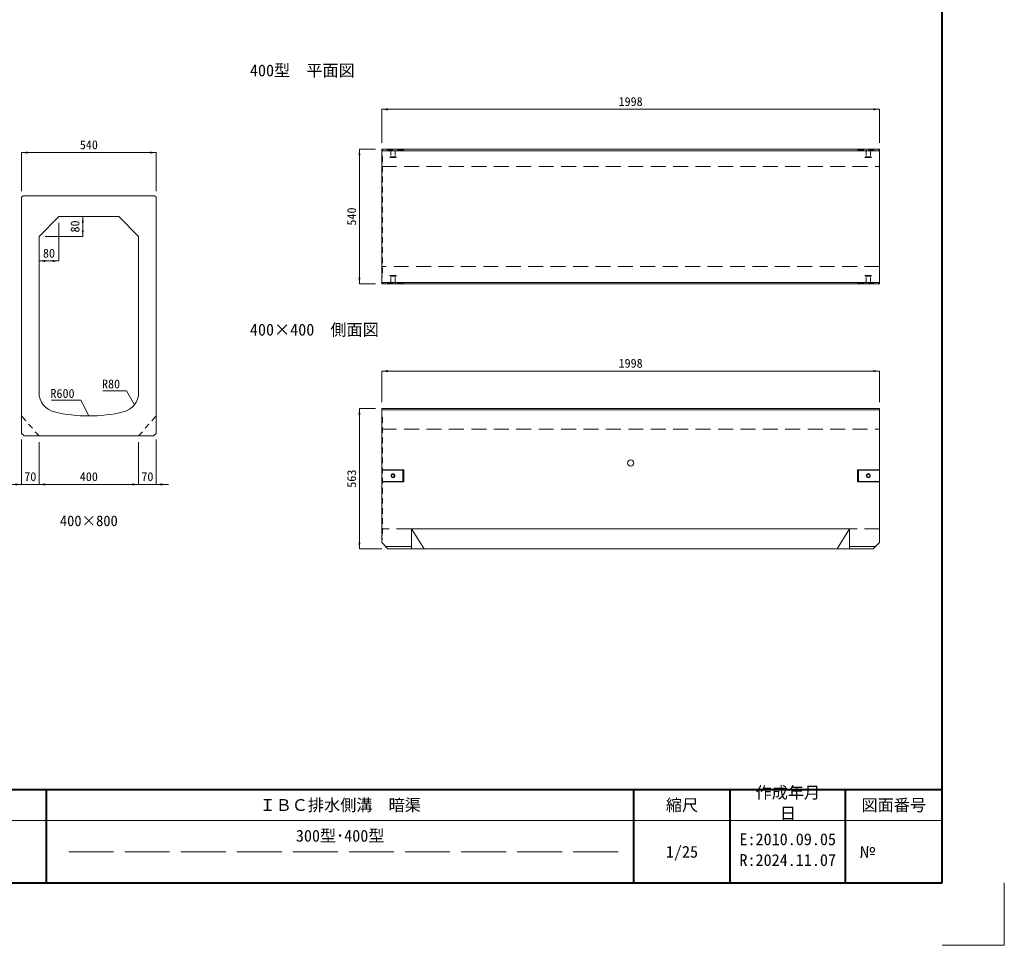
# Model space of a CAD drawing. Units: millimetres at full size. Extents: x 30799 to 61844, y 11231 to 18656.
# Drawn here: x 52392 to 56344, y 11231 to 14943 of the extents above; entities that cross this region are included whole.
import ezdxf
from ezdxf.enums import TextEntityAlignment as Align

# ---------------------------------------------------------------- set-up
doc = ezdxf.new("R2010")
doc.units = ezdxf.units.MM
doc.header["$LTSCALE"] = 30
for name, pattern in [('DASHED', [7.5, 6, -1.5]), ('USER1', [1.35, 0.75, -0.6]), ('USER3', [3, 2, -1])]:
    doc.linetypes.add(name, pattern=pattern)
for name, color, linetype, lineweight in [('0_2', 7, 'Continuous', 13), ('Defpoints_3', 8, 'Continuous', 0), ('インサート', 3, 'USER1', 5), ('側溝', 2, 'USER1', 5), ('図枠', 7, 'Continuous', 5), ('寸法線', 7, 'Continuous', 9), ('引出線', 4, 'Continuous', 9), ('本体', 2, 'Continuous', 20)]:
    doc.layers.add(name, color=color, linetype=linetype, lineweight=lineweight)
doc.styles.add('ＭＳ ゴシック', font='')
doc.styles.get('ＭＳ ゴシック').set_extended_font_data('MS Gothic')

# ---------------------------------------------------------------- blocks, each defined once
blk = doc.blocks.new('filled_arrow')
at = {"color": 0, "linetype": 'Continuous', "lineweight": -2}
blk.add_solid([(7.5, 1.25), (0, 0), (7.5, -1.25)], dxfattribs=at)

msp = doc.modelspace()

# ---------------------------------------------------------------- linework, layer by layer
at = {"layer": 'Defpoints_3', "color": 7, "lineweight": 13}
for p in [(56343.55, 11480.68), (56093.55, 11230.68)]:
    msp.add_line(p, (56343.55, 11230.68), dxfattribs=at)
at = {"layer": 'インサート'}
for p, q in [((53902.16, 14393.55), (53877.16, 14393.55)), ((53877.16, 14393.55), (53877.16, 14390.55)), ((53902.16, 14390.55), (53877.16, 14390.55)), ((53881.16, 14420.55), (53881.16, 14393.55)), ((53898.16, 14420.55), (53898.16, 14393.55)), ((53902.16, 14393.55), (53902.16, 14390.55)), ((55785.15, 14393.55), (55785.15, 14390.55)), ((55785.15, 14393.55), (55810.14, 14393.55)), ((55785.15, 14390.55), (55810.14, 14390.55)), ((55789.14, 14420.55), (55789.14, 14393.55)), ((55806.15, 14420.55), (55806.15, 14393.55)), ((55810.14, 14393.55), (55810.14, 14390.55)), ((53902.16, 13916.96), (53877.16, 13916.96)), ((53877.16, 13913.96), (53877.16, 13916.96)), ((53902.16, 13913.96), (53877.16, 13913.96)), ((53881.16, 13886.95), (53881.16, 13913.96)), ((53898.16, 13886.95), (53898.16, 13913.96)), ((53902.16, 13913.96), (53902.16, 13916.96)), ((55785.15, 13913.96), (55785.15, 13916.96)), ((55785.15, 13916.96), (55810.14, 13916.96)), ((55785.15, 13913.96), (55810.14, 13913.96)), ((55789.14, 13886.95), (55789.14, 13913.96)), ((55806.15, 13886.95), (55806.15, 13913.96)), ((55810.14, 13913.96), (55810.14, 13916.96))]:
    msp.add_line(p, q, dxfattribs=at)
at = {"layer": 'インサート', "linetype": 'Continuous'}
for centre, radius in [((53889.66, 13113.76), 8), ((55797.66, 13113.76), 8), ((53889.66, 13113.76), 6), ((55797.66, 13113.76), 6)]:
    msp.add_circle(centre, radius, dxfattribs=at)
at = {"layer": '側溝'}
for p, q in [((53844.66, 14396.76), (53847.86, 14394.75)), ((53847.86, 14394.75), (53847.86, 13912.76)), ((53844.66, 14378.75), (53847.86, 14380.76)), ((53844.66, 13928.76), (53847.86, 13926.75)), ((53844.66, 13910.76), (53847.86, 13912.76))]:
    msp.add_line(p, q, dxfattribs=at)
at = {"layer": '図枠', "lineweight": 40}
for p, q in [((56093.55, 11480.68), (56093.55, 18405.68)), ((46343.55, 11855.68), (56093.55, 11855.68)), ((52499.8, 11480.68), (52499.8, 11855.68)), ((54856.05, 11480.68), (54856.05, 11855.68)), ((55243.55, 11480.68), (55243.55, 11855.68)), ((55706.05, 11480.68), (55706.05, 11855.68)), ((46343.55, 11480.68), (56093.55, 11480.68))]:
    msp.add_line(p, q, dxfattribs=at)
at = {"layer": '図枠', "lineweight": 13}
msp.add_line((56093.55, 11730.68), (51999.8, 11730.68), dxfattribs=at)
at = {"layer": '図枠', "linetype": 'DASHED', "lineweight": 9}
msp.add_line((54793.55, 11605.68), (52562.3, 11605.68), dxfattribs=at)
at = {"layer": '寸法線'}
for p, q in [((53844.66, 14583.74), (55842.66, 14583.74)), ((53844.66, 14448.76), (53844.66, 14583.74)), ((55842.66, 14448.76), (55842.66, 14583.74)), ((52399.14, 14410.27), (52939.14, 14410.27)), ((52399.14, 14255.85), (52399.14, 14410.27)), ((52939.14, 14255.85), (52939.14, 14410.27)), ((53755.19, 13883.76), (53755.19, 14423.76)), ((53819.66, 14423.76), (53755.19, 14423.76)), ((52574.14, 14153.85), (52644.88, 14153.85)), ((52644.88, 14073.85), (52644.88, 14153.85)), ((52549.14, 14128.85), (52549.14, 13975.51)), ((52494.14, 14073.85), (52644.88, 14073.85)), ((52469.14, 14048.85), (52469.14, 13975.51)), ((52469.14, 13975.51), (52549.14, 13975.51)), ((53819.66, 13883.76), (53755.19, 13883.76)), ((53844.66, 13533.76), (55842.66, 13533.76)), ((53844.66, 13408.76), (53844.66, 13533.76)), ((55842.66, 13408.76), (55842.66, 13533.76)), ((53755.19, 13383.76), (53755.19, 12820.76)), ((53819.66, 13383.76), (53755.19, 13383.76)), ((52399.14, 13258.85), (52399.14, 13079.13)), ((52469.14, 13248.85), (52469.14, 13079.13)), ((52469.14, 13248.85), (52469.14, 13079.13)), ((52869.14, 13248.85), (52869.14, 13079.13)), ((52869.14, 13248.85), (52869.14, 13079.13)), ((52939.14, 13258.85), (52939.14, 13079.13)), ((52349.14, 13079.13), (52519.14, 13079.13)), ((52469.14, 13079.13), (52869.14, 13079.13)), ((52819.14, 13079.13), (52989.14, 13079.13)), ((53844.66, 12820.76), (53755.19, 12820.76))]:
    msp.add_line(p, q, dxfattribs=at)
at = {"layer": '引出線'}
for points in [[(52851.9, 13398.27), (52819.67, 13455.01), (52725.76, 13455.01)], [(52669.14, 13353.85), (52636.91, 13416.82), (52518.64, 13416.82)]]:
    msp.add_lwpolyline(points, dxfattribs=at)
at = {"layer": '本体', "lineweight": 13}
for p, q in [((53844.66, 13883.76), (53844.66, 14423.76)), ((53844.66, 14423.76), (55842.66, 14423.76)), ((55842.66, 14423.76), (55842.66, 13883.76)), ((55842.66, 13883.76), (53844.66, 13883.76))]:
    msp.add_line(p, q, dxfattribs=at)
at = {"layer": '本体', "linetype": 'USER1', "lineweight": 5}
for p, q in [((53929.66, 14420.55), (53844.66, 14420.55)), ((53929.66, 14420.55), (53933.66, 14423.76)), ((55757.65, 14420.55), (55753.65, 14423.76)), ((55757.65, 14420.55), (55842.65, 14420.55)), ((53929.66, 13886.95), (53844.66, 13886.95)), ((53929.66, 13886.95), (53933.66, 13883.76)), ((55757.65, 13886.95), (55753.65, 13883.76)), ((55757.65, 13886.95), (55842.65, 13886.95)), ((53844.66, 13350.76), (53847.86, 13348.76)), ((53844.66, 13325.76), (53847.86, 13327.76)), ((53847.86, 13348.76), (53847.86, 12859.76)), ((53844.66, 12875.76), (53847.86, 12873.76)), ((53844.66, 12857.76), (53847.86, 12859.76))]:
    msp.add_line(p, q, dxfattribs=at)
at = {"layer": '本体', "lineweight": 5}
for p, q in [((53844.66, 14417.76), (55842.66, 14417.76)), ((55842.66, 13889.76), (53844.66, 13889.76)), ((53844.66, 13377.76), (55842.66, 13377.76)), ((53844.66, 13138.26), (53933.66, 13138.26)), ((53844.66, 13136.26), (53929.66, 13136.26)), ((53929.66, 13136.26), (53933.66, 13138.26)), ((53929.66, 13136.26), (53929.66, 13091.26)), ((53933.66, 13138.26), (53933.66, 13089.26)), ((55842.66, 13138.26), (55753.66, 13138.26)), ((55753.66, 13138.26), (55753.66, 13089.26)), ((55757.66, 13136.26), (55753.66, 13138.26)), ((55842.66, 13136.26), (55757.66, 13136.26)), ((55757.66, 13136.26), (55757.66, 13091.26)), ((53929.66, 13091.26), (53844.66, 13091.26)), ((53933.66, 13089.26), (53844.66, 13089.26)), ((53929.66, 13091.26), (53933.66, 13089.26)), ((55757.66, 13091.26), (55753.66, 13089.26)), ((55753.66, 13089.26), (55842.66, 13089.26)), ((55757.66, 13091.26), (55842.66, 13091.26))]:
    msp.add_line(p, q, dxfattribs=at)
at = {"layer": '本体', "color": 7, "linetype": 'USER3', "lineweight": 9}
for p, q in [((53844.66, 14353.76), (55842.66, 14353.76)), ((55842.66, 13953.76), (53844.66, 13953.76)), ((53844.66, 13300.76), (55842.66, 13300.76)), ((53964.66, 12900.76), (53847.86, 12900.76)), ((55842.66, 12900.76), (55722.66, 12900.76))]:
    msp.add_line(p, q, dxfattribs=at)
at = {"layer": '本体'}
for p, q in [((52399.14, 14230.85), (52405.14, 14236.85)), ((52399.14, 14230.85), (52399.14, 13283.85)), ((52933.14, 14236.85), (52405.14, 14236.85)), ((52933.14, 14236.85), (52939.14, 14230.85)), ((52939.14, 13283.85), (52939.14, 14230.85)), ((52549.14, 14153.85), (52469.14, 14073.85)), ((52789.14, 14153.85), (52549.14, 14153.85)), ((52789.14, 14153.85), (52869.14, 14073.85)), ((52469.14, 14073.85), (52469.14, 13447.88)), ((52869.14, 13447.88), (52869.14, 14073.85)), ((53844.66, 13383.76), (53844.66, 12845.76)), ((53844.66, 13383.76), (55842.66, 13383.76)), ((55842.66, 13383.76), (55842.66, 12845.76)), ((52399.14, 13283.85), (52409.14, 13273.85)), ((52929.14, 13273.85), (52939.14, 13283.85)), ((52409.14, 13273.85), (52929.14, 13273.85)), ((53869.66, 12820.76), (53844.66, 12845.76)), ((55817.66, 12820.76), (55842.66, 12845.76)), ((53869.66, 12820.76), (55817.66, 12820.76))]:
    msp.add_line(p, q, dxfattribs=at)
at = {"layer": '本体', "color": 7, "linetype": 'USER1', "lineweight": 9}
for p, q in [((52469.14, 13273.85), (52399.14, 13353.85)), ((52869.14, 13273.85), (52939.14, 13353.85))]:
    msp.add_line(p, q, dxfattribs=at)
at = {"layer": '本体', "lineweight": 9}
for p, q in [((53964.66, 12900.76), (54014.66, 12820.76)), ((53964.66, 12900.76), (53964.66, 12820.76)), ((53964.66, 12900.76), (55722.66, 12900.76)), ((55722.66, 12900.76), (55672.66, 12820.76)), ((55722.66, 12900.76), (55722.66, 12820.76)), ((53859.66, 12830.76), (53964.66, 12830.76)), ((55827.66, 12830.76), (55722.66, 12830.76))]:
    msp.add_line(p, q, dxfattribs=at)
msp.add_circle((54843.66, 13164.76), 12.5, dxfattribs=at)
at = {"layer": '本体'}
for centre, radius, start, end in [((52549.14, 13447.88), 80, 180, 256.65764), ((52789.14, 13447.88), 80, 283.34236, 0), ((52669.14, 13953.85), 600, 256.65764, 283.34236)]:
    msp.add_arc(centre, radius, start, end, dxfattribs=at)

# ---------------------------------------------------------------- block references
at = {"layer": '寸法線', "xscale": 3.33, "yscale": 3.33}
for p in [(53844.66, 14583.74), (52399.14, 14410.27), (52469.14, 13975.51), (53844.66, 13533.76), (52469.14, 13079.13), (52469.14, 13079.13), (52939.14, 13079.13)]:
    msp.add_blockref('filled_arrow', p, dxfattribs=at)
for p, rotation in [((55842.66, 14583.74), 180), ((52939.14, 14410.27), 180), ((53755.19, 14423.76), 270), ((52644.88, 14153.85), 270), ((52644.88, 14073.85), 90), ((52549.14, 13975.51), 180), ((53755.19, 13883.76), 90), ((55842.66, 13533.76), 180), ((53755.19, 13383.76), 270), ((52399.14, 13079.13), 180), ((52869.14, 13079.13), 180), ((52869.14, 13079.13), 180), ((53755.19, 12820.76), 90)]:
    msp.add_blockref('filled_arrow', p, dxfattribs=dict(at, rotation=rotation))
at = {"layer": '引出線', "xscale": 0.1, "yscale": 0.1}
for p, rotation in [((52851.9, 13398.27), 119.6), ((52669.14, 13353.85), 117.1)]:
    msp.add_blockref('filled_arrow', p, dxfattribs=dict(at, rotation=rotation))

# ---------------------------------------------------------------- texts
at = {"layer": '0_2', "style": 'ＭＳ ゴシック'}
for s, p in [('400型\u3000平面図', (53315.75, 14701.89)), ('400×400\u3000側面図', (53315.75, 13661.89))]:
    msp.add_text(s, height=47.47, dxfattribs=at).set_placement(p, align=Align.BOTTOM_LEFT)
msp.add_text('400×800', height=42.72, dxfattribs=at).set_placement((52669.14, 12933.21), align=Align.MIDDLE_CENTER)
at = {"layer": '図枠', "style": 'ＭＳ ゴシック'}
for s, p in [('作成年月', (55345.3, 11867.22)), ('日', (55442.42, 11783.88)), ('E:2010.09.05', (55280.55, 11679.72)), ('R:2024.11.07', (55280.55, 11596.38))]:
    msp.add_text(s, height=47.47, dxfattribs=at).set_placement(p, align=Align.TOP_LEFT)
for s, p in [('ＩＢＣ排水側溝\u3000暗渠', (53677.92, 11793.18)), ('縮尺', (55049.8, 11793.18)), ('図面番号', (55899.8, 11793.18)), ('300型･400型', (53677.92, 11670.11)), ('1/25', (55049.8, 11605.68))]:
    msp.add_text(s, height=47.47, dxfattribs=at).set_placement(p, align=Align.MIDDLE_CENTER)
msp.add_text('№', height=47.47, dxfattribs=at).set_placement((55761.49, 11605.68), align=Align.MIDDLE_LEFT)
at = {"layer": '寸法線', "style": 'ＭＳ ゴシック'}
for s, p in [('1998', (54843.66, 14614.99)), ('540', (52669.14, 14441.52)), ('80', (52509.14, 14006.76)), ('1998', (54843.66, 13565.01)), ('70', (52434.14, 13110.38)), ('400', (52669.14, 13110.38)), ('70', (52904.14, 13110.38))]:
    msp.add_text(s, height=35.6, dxfattribs=at).set_placement(p, align=Align.MIDDLE_CENTER)
for s, p in [('540', (53723.94, 14153.76)), ('80', (52613.63, 14113.85)), ('563', (53723.94, 13102.26))]:
    msp.add_text(s, height=35.6, rotation=90, dxfattribs=at).set_placement(p, align=Align.MIDDLE_CENTER)
at = {"layer": '引出線', "style": 'ＭＳ ゴシック'}
for s, p in [('R80', (52794.67, 13500.01)), ('R600', (52611.91, 13461.82))]:
    msp.add_text(s, height=35.6, dxfattribs=at).set_placement(p, align=Align.TOP_RIGHT)

doc.saveas('drawing.dxf')
